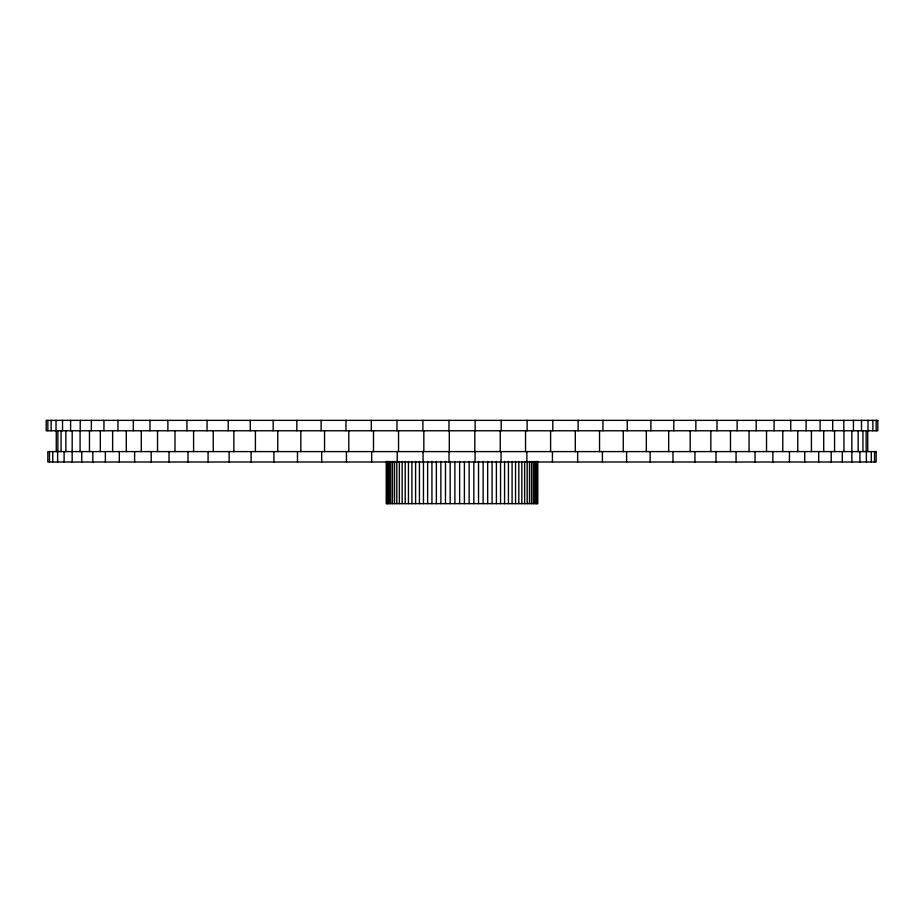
<?xml version="1.0" encoding="UTF-8"?>
<svg xmlns="http://www.w3.org/2000/svg" width="924" height="924" viewBox="0 0 924 924"><rect width="100%" height="100%" fill="white"/><g stroke="black" fill="none" stroke-linecap="round" stroke-linejoin="round"><path stroke-width="1.39" d="M876.16 420.362L876.16 430.769M874.531 451.593L874.531 462M872.891 420.362L872.891 430.769M871.263 451.593L871.263 462M867.994 420.362L867.994 430.769M867.728 430.769L867.74 451.593M866.389 451.593L866.389 462M866.135 430.769L866.135 451.593M862.947 430.769L862.947 451.593M861.503 420.362L861.503 430.769M859.921 451.593L859.921 462M858.165 430.769L858.165 451.593M853.429 420.362L853.429 430.769M851.824 430.769L851.882 462M843.947 430.769L843.947 451.593M843.808 420.362L843.808 430.769M842.307 451.593L842.307 462M834.568 430.769L834.568 451.593M832.686 420.362L832.686 430.769M831.219 451.593L831.219 462M823.711 430.769L823.711 451.593M820.096 420.362L820.096 430.769M818.687 451.593L818.687 462M811.422 430.769L811.422 451.593M806.098 420.362L806.098 430.769M804.735 451.593L804.735 462M797.77 430.769L797.77 451.593M790.736 420.362L790.736 430.769M789.442 451.593L789.442 462M782.778 430.769L782.778 451.593M774.081 420.362L774.081 430.769M772.845 451.593L772.845 462M766.527 430.769L766.527 451.593M756.19 420.362L756.19 430.769M755.035 451.593L755.035 462M749.075 430.769L749.075 451.593M737.144 420.362L737.144 430.769M736.058 451.593L736.058 462M730.48 430.769L730.48 451.593M717.012 420.362L717.012 430.769M716.008 451.593L716.008 462M710.833 430.769L710.833 451.593M695.864 420.362L695.864 430.769M694.94 451.593L694.94 462M690.205 430.769L690.205 451.593M673.804 420.362L673.804 430.769M672.972 451.593L672.972 462M668.676 430.769L668.676 451.593M650.9 420.362L650.9 430.769M650.161 451.593L650.161 462M646.326 430.769L646.326 451.593M627.257 420.362L627.257 430.769M626.611 451.593L626.611 462M623.261 430.769L623.261 451.593M602.956 420.362L602.956 430.769M602.402 451.593L602.402 462M599.549 430.769L599.549 451.593M578.112 420.362L578.112 430.769M577.65 451.593L577.65 462M575.294 430.769L575.294 451.593M552.795 420.362L552.795 430.769M552.437 451.593L552.437 462M550.6 430.769L550.6 451.593M537.699 461.434L537.699 503.638L386.301 503.638L386.301 461.434M537.398 461.434L537.398 503.638M536.809 461.434L536.809 503.638M535.908 461.434L535.908 503.638M534.73 461.434L534.73 503.638M533.264 461.434L533.264 503.638M531.508 461.434L531.508 503.638M529.487 461.434L529.487 503.638M527.188 461.434L527.188 503.638M527.119 420.362L527.119 430.769M526.865 451.593L526.865 462M525.548 430.769L525.548 451.593M524.647 461.434L524.647 503.638M521.852 461.434L521.852 503.638M518.814 461.434L518.814 503.638M515.557 461.434L515.557 503.638M512.092 461.434L512.092 503.638M508.431 461.434L508.431 503.638M504.573 461.434L504.573 503.638M501.201 420.362L501.201 430.769M501.039 451.593L501.039 462M500.554 461.434L500.554 503.638M500.242 430.769L500.242 451.593M496.396 461.434L496.396 503.638M492.088 461.434L492.088 503.638M487.664 461.434L487.664 503.638M483.137 461.434L483.137 503.638M478.528 461.434L478.528 503.638M475.109 420.362L475.109 430.769M475.063 451.593L475.063 462M474.797 430.769L474.797 451.593M473.85 461.434L473.85 503.638M469.138 461.434L469.138 503.638M464.391 461.434L464.391 503.638M459.632 461.434L459.632 503.638M454.885 461.434L454.885 503.638M450.161 461.434L450.161 503.638M449.295 430.769L449.295 451.593M448.983 420.362L448.983 430.769M449.029 451.593L449.029 462M445.483 461.434L445.483 503.638M440.875 461.434L440.875 503.638M436.359 461.434L436.359 503.638M431.935 461.434L431.935 503.638M427.627 461.434L427.627 503.638M423.839 430.769L423.839 451.593M423.458 461.434L423.458 503.638M423.053 451.593L423.053 462M422.903 420.362L422.903 430.769M419.438 461.434L419.438 503.638M415.592 461.434L415.592 503.638M411.919 461.434L411.919 503.638M408.454 461.434L408.454 503.638M405.197 461.434L405.197 503.638M402.159 461.434L402.159 503.638M399.364 461.434L399.364 503.638M398.544 430.769L398.544 451.593M397.228 451.593L397.228 462M396.974 420.362L396.974 430.769M396.812 461.434L396.812 503.638M394.525 461.434L394.525 503.638M392.492 461.434L392.492 503.638M390.748 461.434L390.748 503.638M389.27 461.434L389.27 503.638M388.092 461.434L388.092 503.638M387.202 461.434L387.202 503.638M386.602 461.434L386.602 503.638M373.492 430.769L373.492 451.593M371.656 451.593L371.656 462M371.298 420.362L371.298 430.769M348.787 430.769L348.787 451.593M346.442 451.593L346.442 462M345.98 420.362L345.98 430.769M324.543 430.769L324.543 451.593M321.679 451.593L321.679 462M321.125 420.362L321.125 430.769M300.831 430.769L300.831 451.593M297.482 451.593L297.482 462M296.823 420.362L296.823 430.769M277.754 430.769L277.754 451.593M273.92 451.593L273.92 462M273.181 420.362L273.181 430.769M255.405 430.769L255.405 451.593M251.109 451.593L251.109 462M250.277 420.362L250.277 430.769M233.864 430.769L233.864 451.593M229.129 451.593L229.129 462M228.205 420.362L228.205 430.769M213.236 430.769L213.236 451.593M208.073 451.593L208.073 462M207.068 420.362L207.068 430.769M193.59 430.769L193.59 451.593M188.011 451.593L188.011 462M186.925 420.362L186.925 430.769M174.994 430.769L174.994 451.593M169.034 451.593L169.034 462M167.879 420.362L167.879 430.769M157.53 430.769L157.53 451.593M151.213 451.593L151.213 462M149.977 420.362L149.977 430.769M141.28 430.769L141.28 451.593M134.615 451.593L134.615 462M133.322 420.362L133.322 430.769M126.288 430.769L126.288 451.593M119.311 451.593L119.311 462M117.96 420.362L117.96 430.769M112.624 430.769L112.624 451.593M105.371 451.593L105.371 462M103.95 420.362L103.95 430.769M100.335 430.769L100.335 451.593M92.827 451.593L92.827 462M91.361 420.362L91.361 430.769M89.466 430.769L89.466 451.593M81.739 451.593L81.739 462M80.226 420.362L80.226 430.769M80.076 430.769L80.076 451.593M72.199 430.769L72.153 462M70.605 420.362L70.605 430.769M65.858 430.769L65.858 451.593M64.103 451.593L64.103 462M62.532 420.362L62.532 430.769M61.076 430.769L61.076 451.593M57.877 430.769L57.877 451.593M57.623 451.593L57.623 462M56.272 430.769L56.26 451.593M56.029 420.362L56.029 430.769M52.749 451.593L52.749 462M51.12 420.362L51.12 430.769M49.48 451.593L49.48 462M47.852 420.362L47.852 430.769M877.8 420.362L46.2 420.362L46.2 430.769L877.8 430.769L877.8 420.362M876.16 451.593L47.84 451.593L47.84 462L876.16 462L876.16 451.593"/></g></svg>
